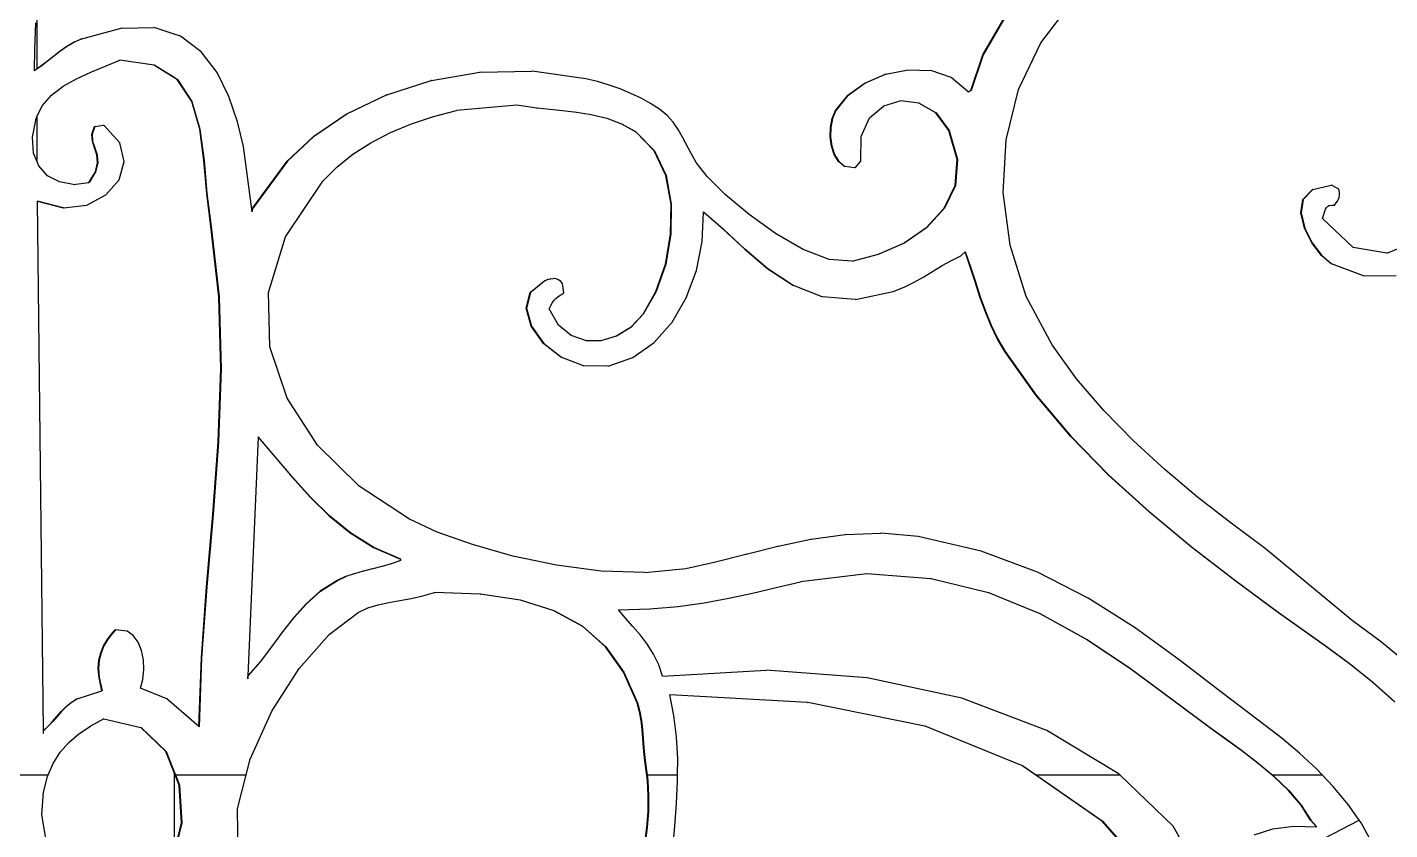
# Model space of a CAD drawing. Header units: inches. Extents: x 1397 to 20304, y -27267 to -746.
# Drawn here: x 3000.76 to 3022.9, y -9099.21 to -9086.18 of the extents above; entities that cross this region are included whole.
import ezdxf

# ---------------------------------------------------------------- set-up
doc = ezdxf.new("R2010")
doc.units = ezdxf.units.IN
doc.header["$LTSCALE"] = 17
doc.header["$MEASUREMENT"] = 0
doc.layers.add('OUTLINE', color=1, linetype='Continuous', lineweight=25)

# ---------------------------------------------------------------- blocks, each defined once
blk = doc.blocks.new('kk')
for p, q in [((-1748.633, -2494.784), (-1748.633, -2491.976)), ((-1732.329, -2494.364), (-1731.811, -2493.695)), ((-1748.67, -2494.47), (-1748.658, -2494.043)), ((-1733.27, -2494.559), (-1732.923, -2493.966)), ((-1732.919, -2493.966), (-1733.265, -2494.559)), ((-1748.04, -2494.358), (-1747.916, -2494.3)), ((-1747.911, -2494.3), (-1748.035, -2494.358)), ((-1747.911, -2494.3), (-1747.916, -2494.3)), ((-1747.911, -2494.3), (-1747.271, -2494.127)), ((-1747.266, -2494.127), (-1747.271, -2494.127)), ((-1747.266, -2494.127), (-1746.74, -2494.118)), ((-1746.736, -2494.118), (-1746.74, -2494.118)), ((-1746.408, -2494.224), (-1746.736, -2494.118)), ((-1746.308, -2494.256), (-1746.408, -2494.224)), ((-1745.971, -2494.51), (-1746.308, -2494.256)), ((-1748.676, -2494.815), (-1748.67, -2494.47)), ((-1748.371, -2494.581), (-1748.265, -2494.502)), ((-1748.26, -2494.502), (-1748.366, -2494.581)), ((-1748.265, -2494.502), (-1748.155, -2494.426)), ((-1748.26, -2494.502), (-1748.265, -2494.502)), ((-1748.151, -2494.426), (-1748.26, -2494.502)), ((-1748.155, -2494.426), (-1748.04, -2494.358)), ((-1748.151, -2494.426), (-1748.155, -2494.426)), ((-1748.035, -2494.358), (-1748.151, -2494.426)), ((-1748.035, -2494.358), (-1748.04, -2494.358)), ((-1745.712, -2494.847), (-1745.971, -2494.51)), ((-1732.689, -2495.122), (-1732.329, -2494.364)), ((-1748.633, -2494.784), (-1748.576, -2494.743)), ((-1748.572, -2494.743), (-1748.633, -2494.788)), ((-1748.576, -2494.743), (-1748.474, -2494.663)), ((-1748.572, -2494.743), (-1748.576, -2494.743)), ((-1748.469, -2494.663), (-1748.572, -2494.743)), ((-1748.474, -2494.663), (-1748.371, -2494.581)), ((-1748.469, -2494.663), (-1748.474, -2494.663)), ((-1748.366, -2494.581), (-1748.469, -2494.663)), ((-1748.366, -2494.581), (-1748.371, -2494.581)), ((-1747.761, -2494.841), (-1747.29, -2494.646)), ((-1746.733, -2494.727), (-1747.29, -2494.646)), ((-1746.733, -2494.727), (-1746.729, -2494.727)), ((-1746.408, -2494.93), (-1746.733, -2494.727)), ((-1746.729, -2494.727), (-1746.352, -2494.963)), ((-1733.464, -2495.143), (-1733.27, -2494.559)), ((-1733.265, -2494.559), (-1733.459, -2495.143)), ((-1733.265, -2494.559), (-1733.27, -2494.559)), ((-1748.676, -2494.815), (-1748.633, -2494.784)), ((-1748.633, -2494.788), (-1748.676, -2494.819)), ((-1748.676, -2494.819), (-1748.676, -2494.815)), ((-1748.633, -2494.788), (-1748.633, -2494.784)), ((-1748.212, -2495.072), (-1747.995, -2494.949)), ((-1747.995, -2494.949), (-1747.761, -2494.841)), ((-1746.357, -2494.963), (-1746.408, -2494.93)), ((-1746.352, -2494.963), (-1746.357, -2494.963)), ((-1746.124, -2495.321), (-1746.357, -2494.963)), ((-1746.352, -2494.963), (-1746.119, -2495.321)), ((-1745.52, -2495.238), (-1745.712, -2494.847)), ((-1742.229, -2494.976), (-1741.441, -2494.841)), ((-1741.437, -2494.841), (-1741.441, -2494.841)), ((-1741.437, -2494.841), (-1740.599, -2494.825)), ((-1740.594, -2494.825), (-1740.599, -2494.825)), ((-1739.718, -2494.949), (-1740.594, -2494.825)), ((-1739.528, -2494.996), (-1739.718, -2494.949)), ((-1735.185, -2495.021), (-1734.849, -2494.876)), ((-1734.844, -2494.876), (-1735.181, -2495.021)), ((-1734.844, -2494.876), (-1734.849, -2494.876)), ((-1734.844, -2494.876), (-1734.485, -2494.803)), ((-1734.485, -2494.803), (-1734.117, -2494.817)), ((-1733.783, -2494.932), (-1734.117, -2494.817)), ((-1733.509, -2495.163), (-1733.783, -2494.932)), ((-1748.402, -2495.217), (-1748.212, -2495.072)), ((-1742.955, -2495.21), (-1742.234, -2494.976)), ((-1742.229, -2494.976), (-1742.234, -2494.976)), ((-1739.341, -2495.052), (-1739.528, -2494.996)), ((-1739.16, -2495.116), (-1739.341, -2495.052)), ((-1738.987, -2495.188), (-1739.16, -2495.116)), ((-1738.822, -2495.267), (-1738.987, -2495.188)), ((-1735.465, -2495.224), (-1735.185, -2495.021)), ((-1735.181, -2495.021), (-1735.461, -2495.224)), ((-1735.181, -2495.021), (-1735.185, -2495.021)), ((-1733.509, -2495.163), (-1733.464, -2495.143)), ((-1733.507, -2495.165), (-1733.509, -2495.163)), ((-1733.459, -2495.143), (-1733.507, -2495.165)), ((-1733.459, -2495.143), (-1733.464, -2495.143)), ((-1732.892, -2495.942), (-1732.689, -2495.122)), ((-1748.633, -2495.559), (-1748.552, -2495.39)), ((-1748.552, -2495.39), (-1748.402, -2495.217)), ((-1746.119, -2495.321), (-1746.124, -2495.321)), ((-1745.994, -2495.77), (-1746.124, -2495.321)), ((-1746.119, -2495.321), (-1745.99, -2495.77)), ((-1745.381, -2495.65), (-1745.52, -2495.238)), ((-1743.602, -2495.521), (-1742.96, -2495.21)), ((-1742.955, -2495.21), (-1743.598, -2495.521)), ((-1742.955, -2495.21), (-1742.96, -2495.21)), ((-1740.841, -2495.381), (-1741.82, -2495.467)), ((-1740.514, -2495.426), (-1740.841, -2495.381)), ((-1738.667, -2495.353), (-1738.822, -2495.267)), ((-1738.524, -2495.446), (-1738.667, -2495.353)), ((-1735.662, -2495.467), (-1735.465, -2495.224)), ((-1735.461, -2495.224), (-1735.657, -2495.467)), ((-1735.461, -2495.224), (-1735.465, -2495.224)), ((-1735.114, -2495.586), (-1734.886, -2495.393)), ((-1734.603, -2495.311), (-1734.886, -2495.393)), ((-1734.309, -2495.347), (-1734.603, -2495.311)), ((-1734.035, -2495.506), (-1734.309, -2495.347)), ((-1734.305, -2495.347), (-1734.309, -2495.347)), ((-1734.305, -2495.347), (-1734.03, -2495.506)), ((-1748.711, -2495.898), (-1748.652, -2495.597)), ((-1748.652, -2495.597), (-1748.633, -2495.559)), ((-1748.633, -2496.301), (-1748.633, -2495.559)), ((-1744.145, -2495.888), (-1743.602, -2495.521)), ((-1743.598, -2495.521), (-1744.141, -2495.888)), ((-1743.598, -2495.521), (-1743.602, -2495.521)), ((-1742.553, -2495.68), (-1742.194, -2495.561)), ((-1742.194, -2495.561), (-1741.82, -2495.467)), ((-1740.514, -2495.426), (-1740.51, -2495.426)), ((-1740.203, -2495.461), (-1740.51, -2495.426)), ((-1740.198, -2495.461), (-1740.203, -2495.461)), ((-1739.91, -2495.494), (-1740.198, -2495.461)), ((-1739.906, -2495.494), (-1739.91, -2495.494)), ((-1739.636, -2495.537), (-1739.906, -2495.494)), ((-1739.631, -2495.537), (-1739.636, -2495.537)), ((-1739.378, -2495.598), (-1739.631, -2495.537)), ((-1739.374, -2495.598), (-1739.378, -2495.598)), ((-1739.137, -2495.687), (-1739.374, -2495.598)), ((-1738.399, -2495.548), (-1738.524, -2495.446)), ((-1738.3, -2495.657), (-1738.399, -2495.548)), ((-1735.745, -2495.743), (-1735.716, -2495.598)), ((-1735.711, -2495.598), (-1735.74, -2495.743)), ((-1735.716, -2495.598), (-1735.662, -2495.467)), ((-1735.711, -2495.598), (-1735.716, -2495.598)), ((-1735.657, -2495.467), (-1735.711, -2495.598)), ((-1735.657, -2495.467), (-1735.662, -2495.467)), ((-1735.249, -2495.887), (-1735.114, -2495.586)), ((-1733.822, -2495.792), (-1734.035, -2495.506)), ((-1734.03, -2495.506), (-1734.035, -2495.506)), ((-1734.03, -2495.506), (-1733.818, -2495.792)), ((-1747.745, -2495.849), (-1747.701, -2495.727)), ((-1747.74, -2495.849), (-1747.745, -2495.849)), ((-1747.737, -2495.961), (-1747.745, -2495.849)), ((-1747.696, -2495.727), (-1747.74, -2495.849)), ((-1747.74, -2495.849), (-1747.733, -2495.961)), ((-1747.696, -2495.727), (-1747.701, -2495.727)), ((-1747.696, -2495.727), (-1747.558, -2495.705)), ((-1747.553, -2495.705), (-1747.558, -2495.705)), ((-1747.292, -2495.989), (-1747.553, -2495.705)), ((-1745.927, -2496.279), (-1745.994, -2495.77)), ((-1745.99, -2495.77), (-1745.994, -2495.77)), ((-1745.99, -2495.77), (-1745.922, -2496.279)), ((-1745.284, -2496.051), (-1745.381, -2495.65)), ((-1743.213, -2495.989), (-1742.894, -2495.823)), ((-1742.894, -2495.823), (-1742.553, -2495.68)), ((-1738.91, -2495.813), (-1739.137, -2495.687)), ((-1739.132, -2495.687), (-1739.137, -2495.687)), ((-1739.132, -2495.687), (-1738.906, -2495.813)), ((-1738.609, -2496.118), (-1738.91, -2495.813)), ((-1738.906, -2495.813), (-1738.91, -2495.813)), ((-1738.906, -2495.813), (-1738.604, -2496.118)), ((-1738.218, -2495.773), (-1738.3, -2495.657)), ((-1738.147, -2495.897), (-1738.218, -2495.773)), ((-1735.75, -2495.895), (-1735.745, -2495.743)), ((-1735.74, -2495.743), (-1735.745, -2495.743)), ((-1735.74, -2495.743), (-1735.745, -2495.895)), ((-1733.685, -2496.26), (-1733.822, -2495.792)), ((-1733.818, -2495.792), (-1733.822, -2495.792)), ((-1733.818, -2495.792), (-1733.68, -2496.26)), ((-1748.692, -2496.156), (-1748.711, -2495.898)), ((-1747.733, -2495.961), (-1747.737, -2495.961)), ((-1747.703, -2496.071), (-1747.737, -2495.961)), ((-1747.733, -2495.961), (-1747.698, -2496.071)), ((-1747.698, -2496.071), (-1747.703, -2496.071)), ((-1747.667, -2496.186), (-1747.703, -2496.071)), ((-1747.698, -2496.071), (-1747.662, -2496.186)), ((-1747.219, -2496.296), (-1747.292, -2495.989)), ((-1745.145, -2497.067), (-1745.284, -2496.051)), ((-1744.572, -2496.289), (-1744.145, -2495.888)), ((-1744.141, -2495.888), (-1744.567, -2496.289)), ((-1744.141, -2495.888), (-1744.145, -2495.888)), ((-1743.505, -2496.177), (-1743.213, -2495.989)), ((-1738.008, -2496.166), (-1738.147, -2495.897)), ((-1735.729, -2496.044), (-1735.75, -2495.895)), ((-1735.745, -2495.895), (-1735.75, -2495.895)), ((-1735.745, -2495.895), (-1735.725, -2496.044)), ((-1735.684, -2496.18), (-1735.729, -2496.044)), ((-1735.725, -2496.044), (-1735.729, -2496.044)), ((-1735.725, -2496.044), (-1735.679, -2496.18)), ((-1735.251, -2496.289), (-1735.249, -2495.887)), ((-1732.938, -2496.795), (-1732.892, -2495.942)), ((-1748.633, -2496.301), (-1748.692, -2496.156)), ((-1747.662, -2496.186), (-1747.667, -2496.186)), ((-1747.654, -2496.314), (-1747.667, -2496.186)), ((-1747.662, -2496.186), (-1747.649, -2496.314)), ((-1747.303, -2496.591), (-1747.219, -2496.296)), ((-1745.922, -2496.279), (-1745.927, -2496.279)), ((-1745.88, -2496.816), (-1745.927, -2496.279)), ((-1745.922, -2496.279), (-1745.875, -2496.816)), ((-1745.145, -2497.067), (-1744.572, -2496.289)), ((-1744.567, -2496.289), (-1745.14, -2497.067)), ((-1744.567, -2496.289), (-1744.572, -2496.289)), ((-1743.766, -2496.385), (-1743.505, -2496.177)), ((-1738.421, -2496.52), (-1738.609, -2496.118)), ((-1738.604, -2496.118), (-1738.609, -2496.118)), ((-1738.604, -2496.118), (-1738.417, -2496.52)), ((-1737.926, -2496.311), (-1738.008, -2496.166)), ((-1735.614, -2496.294), (-1735.684, -2496.18)), ((-1735.679, -2496.18), (-1735.684, -2496.18)), ((-1735.679, -2496.18), (-1735.609, -2496.294)), ((-1735.518, -2496.376), (-1735.614, -2496.294)), ((-1735.609, -2496.294), (-1735.614, -2496.294)), ((-1735.609, -2496.294), (-1735.514, -2496.376)), ((-1735.346, -2496.397), (-1735.251, -2496.289)), ((-1733.72, -2496.682), (-1733.685, -2496.26)), ((-1733.68, -2496.26), (-1733.716, -2496.682)), ((-1733.68, -2496.26), (-1733.685, -2496.26)), ((-1748.607, -2496.367), (-1748.633, -2496.301)), ((-1748.464, -2496.525), (-1748.607, -2496.367)), ((-1747.797, -2496.635), (-1747.689, -2496.461)), ((-1747.684, -2496.461), (-1747.792, -2496.635)), ((-1747.689, -2496.461), (-1747.654, -2496.314)), ((-1747.684, -2496.461), (-1747.689, -2496.461)), ((-1747.649, -2496.314), (-1747.684, -2496.461)), ((-1747.649, -2496.314), (-1747.654, -2496.314)), ((-1743.994, -2496.613), (-1743.766, -2496.385)), ((-1737.747, -2496.538), (-1737.926, -2496.311)), ((-1735.514, -2496.376), (-1735.518, -2496.376)), ((-1735.351, -2496.397), (-1735.514, -2496.376)), ((-1735.346, -2496.397), (-1735.351, -2496.397)), ((-1748.274, -2496.626), (-1748.464, -2496.525)), ((-1748.047, -2496.665), (-1748.274, -2496.626)), ((-1748.047, -2496.665), (-1747.797, -2496.635)), ((-1747.792, -2496.635), (-1747.797, -2496.635)), ((-1747.516, -2496.838), (-1747.303, -2496.591)), ((-1744.601, -2497.516), (-1743.994, -2496.613)), ((-1738.336, -2496.985), (-1738.421, -2496.52)), ((-1738.417, -2496.52), (-1738.421, -2496.52)), ((-1738.417, -2496.52), (-1738.332, -2496.985)), ((-1737.449, -2496.833), (-1737.747, -2496.538)), ((-1733.897, -2497.053), (-1733.72, -2496.682)), ((-1733.716, -2496.682), (-1733.893, -2497.053)), ((-1733.716, -2496.682), (-1733.72, -2496.682)), ((-1727.911, -2496.749), (-1727.611, -2496.678)), ((-1727.611, -2496.678), (-1727.61, -2496.679)), ((-1727.607, -2496.678), (-1727.61, -2496.679)), ((-1727.487, -2496.743), (-1727.607, -2496.678)), ((-1748.628, -2496.938), (-1748.213, -2497.047)), ((-1748.628, -2496.939), (-1748.628, -2496.938)), ((-1748.213, -2497.047), (-1748.628, -2496.939)), ((-1748.533, -2505.539), (-1748.628, -2496.939)), ((-1747.828, -2497.001), (-1747.516, -2496.838)), ((-1745.814, -2497.349), (-1745.88, -2496.816)), ((-1745.875, -2496.816), (-1745.88, -2496.816)), ((-1745.875, -2496.816), (-1745.809, -2497.349)), ((-1737.067, -2497.156), (-1737.449, -2496.833)), ((-1732.828, -2497.653), (-1732.938, -2496.795)), ((-1728.103, -2497.13), (-1728.069, -2496.911)), ((-1728.065, -2496.911), (-1728.098, -2497.13)), ((-1728.069, -2496.911), (-1727.915, -2496.749)), ((-1728.065, -2496.911), (-1728.069, -2496.911)), ((-1727.911, -2496.749), (-1728.065, -2496.911)), ((-1727.911, -2496.749), (-1727.915, -2496.749)), ((-1727.531, -2496.967), (-1727.508, -2496.936)), ((-1727.508, -2496.936), (-1727.491, -2496.907)), ((-1727.491, -2496.907), (-1727.48, -2496.876)), ((-1727.478, -2496.797), (-1727.487, -2496.743)), ((-1727.48, -2496.876), (-1727.475, -2496.841)), ((-1727.475, -2496.841), (-1727.478, -2496.797)), ((-1748.633, -2496.977), (-1748.633, -2496.975)), ((-1748.21, -2497.046), (-1748.213, -2497.047)), ((-1748.208, -2497.047), (-1748.21, -2497.046)), ((-1748.208, -2497.047), (-1747.828, -2497.001)), ((-1745.145, -2497.077), (-1745.145, -2497.067)), ((-1745.14, -2497.067), (-1745.145, -2497.067)), ((-1745.14, -2497.111), (-1745.145, -2497.077)), ((-1745.14, -2497.067), (-1745.14, -2497.111)), ((-1738.342, -2497.477), (-1738.336, -2496.985)), ((-1738.332, -2496.985), (-1738.337, -2497.477)), ((-1738.332, -2496.985), (-1738.336, -2496.985)), ((-1737.829, -2497.592), (-1737.807, -2497.115)), ((-1737.807, -2497.111), (-1737.479, -2497.396)), ((-1737.807, -2497.115), (-1737.807, -2497.111)), ((-1737.484, -2497.396), (-1737.807, -2497.115)), ((-1736.636, -2497.466), (-1737.067, -2497.156)), ((-1734.185, -2497.367), (-1733.897, -2497.053)), ((-1733.893, -2497.053), (-1734.18, -2497.367)), ((-1733.893, -2497.053), (-1733.897, -2497.053)), ((-1728.098, -2497.13), (-1728.103, -2497.13)), ((-1728.044, -2497.376), (-1728.103, -2497.13)), ((-1728.098, -2497.13), (-1728.04, -2497.376)), ((-1727.75, -2497.219), (-1727.702, -2497.067)), ((-1727.702, -2497.067), (-1727.685, -2497.043)), ((-1727.685, -2497.043), (-1727.672, -2497.027)), ((-1727.672, -2497.027), (-1727.662, -2497.017)), ((-1727.662, -2497.017), (-1727.649, -2497.011)), ((-1727.649, -2497.011), (-1727.63, -2497.009)), ((-1727.63, -2497.009), (-1727.602, -2497.006)), ((-1727.602, -2497.006), (-1727.559, -2497.003)), ((-1727.559, -2497.003), (-1727.531, -2496.967)), ((-1745.681, -2498.494), (-1745.814, -2497.349)), ((-1745.809, -2497.349), (-1745.814, -2497.349)), ((-1745.809, -2497.349), (-1745.676, -2498.494)), ((-1737.139, -2497.719), (-1737.484, -2497.396)), ((-1737.479, -2497.396), (-1737.484, -2497.396)), ((-1737.479, -2497.396), (-1737.135, -2497.719)), ((-1734.551, -2497.618), (-1734.185, -2497.367)), ((-1734.18, -2497.367), (-1734.547, -2497.618)), ((-1734.18, -2497.367), (-1734.185, -2497.367)), ((-1727.924, -2497.617), (-1728.044, -2497.376)), ((-1728.04, -2497.376), (-1728.044, -2497.376)), ((-1728.04, -2497.376), (-1727.919, -2497.617)), ((-1727.253, -2497.691), (-1727.75, -2497.219)), ((-1744.874, -2498.422), (-1744.601, -2497.516)), ((-1738.427, -2497.962), (-1738.342, -2497.477)), ((-1738.337, -2497.477), (-1738.423, -2497.962)), ((-1738.337, -2497.477), (-1738.342, -2497.477)), ((-1737.924, -2498.064), (-1737.829, -2497.592)), ((-1736.19, -2497.722), (-1736.636, -2497.466)), ((-1734.967, -2497.801), (-1734.551, -2497.618)), ((-1734.547, -2497.618), (-1734.962, -2497.801)), ((-1734.547, -2497.618), (-1734.551, -2497.618)), ((-1727.77, -2497.82), (-1727.924, -2497.617)), ((-1727.919, -2497.617), (-1727.924, -2497.617)), ((-1727.919, -2497.617), (-1727.765, -2497.82)), ((-1726.707, -2497.781), (-1726.167, -2497.565)), ((-1736.765, -2498.038), (-1737.139, -2497.719)), ((-1737.135, -2497.719), (-1737.139, -2497.719)), ((-1737.135, -2497.719), (-1736.761, -2498.038)), ((-1735.765, -2497.884), (-1736.19, -2497.722)), ((-1735.394, -2497.911), (-1734.967, -2497.801)), ((-1734.962, -2497.801), (-1734.967, -2497.801)), ((-1733.781, -2497.9), (-1733.627, -2497.824)), ((-1733.627, -2497.824), (-1733.558, -2497.763)), ((-1733.558, -2497.763), (-1733.555, -2497.759)), ((-1733.476, -2498.007), (-1733.558, -2497.763)), ((-1733.555, -2497.759), (-1733.471, -2498.007)), ((-1732.564, -2498.489), (-1732.828, -2497.653)), ((-1727.611, -2497.954), (-1727.77, -2497.82)), ((-1727.765, -2497.82), (-1727.77, -2497.82)), ((-1727.765, -2497.82), (-1727.607, -2497.954)), ((-1726.707, -2497.781), (-1727.253, -2497.691)), ((-1738.581, -2498.407), (-1738.427, -2497.962)), ((-1738.423, -2497.962), (-1738.576, -2498.407)), ((-1738.423, -2497.962), (-1738.427, -2497.962)), ((-1738.089, -2498.508), (-1737.924, -2498.064)), ((-1736.349, -2498.31), (-1736.765, -2498.038)), ((-1736.761, -2498.038), (-1736.765, -2498.038)), ((-1736.761, -2498.038), (-1736.345, -2498.31)), ((-1735.394, -2497.911), (-1735.765, -2497.884)), ((-1734.231, -2498.167), (-1733.931, -2497.985)), ((-1733.931, -2497.985), (-1733.781, -2497.9)), ((-1733.396, -2498.251), (-1733.476, -2498.007)), ((-1733.471, -2498.007), (-1733.476, -2498.007)), ((-1733.471, -2498.007), (-1733.392, -2498.251)), ((-1727.607, -2497.954), (-1727.611, -2497.954)), ((-1727.085, -2498.149), (-1727.607, -2497.954)), ((-1740.626, -2498.42), (-1740.391, -2498.235)), ((-1740.387, -2498.235), (-1740.621, -2498.42)), ((-1740.391, -2498.235), (-1740.345, -2498.212)), ((-1740.387, -2498.235), (-1740.391, -2498.235)), ((-1740.34, -2498.212), (-1740.387, -2498.235)), ((-1740.34, -2498.212), (-1740.345, -2498.212)), ((-1740.34, -2498.212), (-1740.298, -2498.198)), ((-1740.293, -2498.198), (-1740.298, -2498.198)), ((-1740.293, -2498.198), (-1740.252, -2498.193)), ((-1740.252, -2498.193), (-1740.25, -2498.194)), ((-1740.247, -2498.193), (-1740.25, -2498.194)), ((-1740.204, -2498.199), (-1740.247, -2498.193)), ((-1740.164, -2498.215), (-1740.204, -2498.199)), ((-1740.129, -2498.241), (-1740.164, -2498.215)), ((-1740.1, -2498.278), (-1740.129, -2498.241)), ((-1740.076, -2498.43), (-1740.1, -2498.278)), ((-1734.55, -2498.337), (-1734.387, -2498.255)), ((-1734.387, -2498.255), (-1734.231, -2498.167)), ((-1733.317, -2498.49), (-1733.396, -2498.251)), ((-1733.392, -2498.251), (-1733.396, -2498.251)), ((-1733.392, -2498.251), (-1733.313, -2498.49)), ((-1727.085, -2498.149), (-1726.555, -2498.148)), ((-1745.676, -2498.494), (-1745.681, -2498.494)), ((-1745.651, -2499.663), (-1745.681, -2498.494)), ((-1745.676, -2498.494), (-1745.647, -2499.663)), ((-1744.853, -2499.306), (-1744.874, -2498.422)), ((-1740.688, -2498.678), (-1740.626, -2498.42)), ((-1740.621, -2498.42), (-1740.684, -2498.678)), ((-1740.621, -2498.42), (-1740.626, -2498.42)), ((-1740.206, -2498.517), (-1740.17, -2498.489)), ((-1740.17, -2498.489), (-1740.127, -2498.46)), ((-1740.127, -2498.46), (-1740.076, -2498.43)), ((-1738.791, -2498.776), (-1738.581, -2498.407)), ((-1738.576, -2498.407), (-1738.786, -2498.776)), ((-1738.576, -2498.407), (-1738.581, -2498.407)), ((-1738.319, -2498.905), (-1738.089, -2498.508)), ((-1736.345, -2498.31), (-1736.349, -2498.31)), ((-1735.88, -2498.49), (-1736.345, -2498.31)), ((-1735.875, -2498.49), (-1735.88, -2498.49)), ((-1735.344, -2498.537), (-1735.875, -2498.49)), ((-1735.339, -2498.537), (-1734.725, -2498.408)), ((-1734.725, -2498.408), (-1734.55, -2498.337)), ((-1733.234, -2498.723), (-1733.317, -2498.49)), ((-1733.313, -2498.49), (-1733.317, -2498.49)), ((-1733.313, -2498.49), (-1733.229, -2498.723)), ((-1732.145, -2499.273), (-1732.564, -2498.489)), ((-1740.606, -2498.968), (-1740.688, -2498.678)), ((-1740.684, -2498.678), (-1740.688, -2498.678)), ((-1740.684, -2498.678), (-1740.602, -2498.968)), ((-1740.315, -2498.689), (-1740.29, -2498.633)), ((-1740.163, -2498.952), (-1740.315, -2498.689)), ((-1740.29, -2498.633), (-1740.264, -2498.587)), ((-1740.264, -2498.587), (-1740.237, -2498.549)), ((-1740.237, -2498.549), (-1740.206, -2498.517)), ((-1735.343, -2498.537), (-1735.344, -2498.537)), ((-1735.339, -2498.537), (-1735.343, -2498.537)), ((-1733.142, -2498.95), (-1733.234, -2498.723)), ((-1733.229, -2498.723), (-1733.234, -2498.723)), ((-1733.229, -2498.723), (-1733.137, -2498.95)), ((-1739.96, -2499.122), (-1740.163, -2498.952)), ((-1738.988, -2498.983), (-1738.791, -2498.776)), ((-1738.786, -2498.776), (-1738.984, -2498.983)), ((-1738.786, -2498.776), (-1738.791, -2498.776)), ((-1738.61, -2499.235), (-1738.319, -2498.905)), ((-1733.037, -2499.17), (-1733.142, -2498.95)), ((-1733.137, -2498.95), (-1733.142, -2498.95)), ((-1733.137, -2498.95), (-1733.032, -2499.17)), ((-1740.406, -2499.249), (-1740.606, -2498.968)), ((-1740.602, -2498.968), (-1740.606, -2498.968)), ((-1740.602, -2498.968), (-1740.402, -2499.249)), ((-1739.723, -2499.203), (-1739.96, -2499.122)), ((-1739.47, -2499.203), (-1739.222, -2499.127)), ((-1739.222, -2499.127), (-1738.988, -2498.983)), ((-1739.218, -2499.127), (-1739.222, -2499.127)), ((-1738.984, -2498.983), (-1739.218, -2499.127)), ((-1738.984, -2498.983), (-1738.988, -2498.983)), ((-1732.914, -2499.381), (-1733.037, -2499.17)), ((-1733.032, -2499.17), (-1733.037, -2499.17)), ((-1733.032, -2499.17), (-1732.91, -2499.381)), ((-1744.575, -2500.141), (-1744.853, -2499.306)), ((-1740.115, -2499.478), (-1740.406, -2499.249)), ((-1740.402, -2499.249), (-1740.406, -2499.249)), ((-1740.402, -2499.249), (-1740.11, -2499.478)), ((-1739.723, -2499.203), (-1739.47, -2499.203)), ((-1738.958, -2499.479), (-1738.61, -2499.235)), ((-1732.41, -2500.089), (-1732.914, -2499.381)), ((-1732.91, -2499.381), (-1732.914, -2499.381)), ((-1732.91, -2499.381), (-1732.406, -2500.089)), ((-1731.747, -2499.822), (-1732.145, -2499.273)), ((-1740.11, -2499.478), (-1740.115, -2499.478)), ((-1739.759, -2499.615), (-1740.11, -2499.478)), ((-1739.754, -2499.615), (-1739.759, -2499.615)), ((-1739.364, -2499.619), (-1739.754, -2499.615)), ((-1739.36, -2499.619), (-1739.364, -2499.619)), ((-1739.36, -2499.619), (-1738.958, -2499.479)), ((-1745.695, -2500.846), (-1745.651, -2499.663)), ((-1745.647, -2499.663), (-1745.69, -2500.846)), ((-1745.647, -2499.663), (-1745.651, -2499.663)), ((-1731.304, -2500.341), (-1731.747, -2499.822)), ((-1744.079, -2500.903), (-1744.575, -2500.141)), ((-1731.844, -2500.756), (-1732.41, -2500.089)), ((-1732.406, -2500.089), (-1732.41, -2500.089)), ((-1732.406, -2500.089), (-1731.84, -2500.756)), ((-1730.824, -2500.833), (-1731.304, -2500.341)), ((-1745.782, -2502.03), (-1745.695, -2500.846)), ((-1745.69, -2500.846), (-1745.777, -2502.03)), ((-1745.69, -2500.846), (-1745.695, -2500.846)), ((-1745.045, -2500.77), (-1745.21, -2504.649)), ((-1744.762, -2501.096), (-1745.045, -2500.765)), ((-1745.045, -2500.765), (-1745.045, -2500.77)), ((-1745.045, -2500.77), (-1744.766, -2501.096)), ((-1743.403, -2501.567), (-1744.079, -2500.903)), ((-1731.227, -2501.387), (-1731.844, -2500.756)), ((-1731.84, -2500.756), (-1731.844, -2500.756)), ((-1731.84, -2500.756), (-1731.222, -2501.387)), ((-1730.315, -2501.3), (-1730.824, -2500.833)), ((-1744.766, -2501.096), (-1744.486, -2501.427)), ((-1744.762, -2501.096), (-1744.766, -2501.096)), ((-1744.481, -2501.427), (-1744.762, -2501.096)), ((-1730.57, -2501.984), (-1731.227, -2501.387)), ((-1731.222, -2501.387), (-1731.227, -2501.387)), ((-1731.222, -2501.387), (-1730.565, -2501.984)), ((-1729.783, -2501.746), (-1730.315, -2501.3)), ((-1744.486, -2501.427), (-1744.197, -2501.748)), ((-1744.481, -2501.427), (-1744.486, -2501.427)), ((-1744.193, -2501.748), (-1744.481, -2501.427)), ((-1742.584, -2502.105), (-1743.403, -2501.567)), ((-1744.197, -2501.748), (-1743.889, -2502.051)), ((-1744.193, -2501.748), (-1744.197, -2501.748)), ((-1743.885, -2502.051), (-1744.193, -2501.748)), ((-1729.236, -2502.171), (-1729.783, -2501.746)), ((-1745.882, -2503.205), (-1745.782, -2502.03)), ((-1745.777, -2502.03), (-1745.878, -2503.205)), ((-1745.777, -2502.03), (-1745.782, -2502.03)), ((-1743.889, -2502.051), (-1743.55, -2502.326)), ((-1743.885, -2502.051), (-1743.889, -2502.051)), ((-1743.545, -2502.326), (-1743.885, -2502.051)), ((-1729.884, -2502.553), (-1730.57, -2501.984)), ((-1730.565, -2501.984), (-1730.57, -2501.984)), ((-1730.565, -2501.984), (-1729.879, -2502.553)), ((-1742.134, -2502.313), (-1742.584, -2502.105)), ((-1728.682, -2502.581), (-1729.236, -2502.171)), ((-1743.55, -2502.326), (-1743.168, -2502.563)), ((-1743.545, -2502.326), (-1743.55, -2502.326)), ((-1743.163, -2502.563), (-1743.545, -2502.326)), ((-1741.564, -2502.518), (-1742.134, -2502.313)), ((-1736.596, -2502.542), (-1736.065, -2502.428)), ((-1736.06, -2502.428), (-1736.065, -2502.428)), ((-1736.06, -2502.428), (-1735.508, -2502.351)), ((-1735.503, -2502.351), (-1735.508, -2502.351)), ((-1735.503, -2502.351), (-1734.928, -2502.33)), ((-1734.928, -2502.33), (-1734.926, -2502.33)), ((-1734.923, -2502.33), (-1734.926, -2502.33)), ((-1734.319, -2502.386), (-1734.923, -2502.33)), ((-1733.296, -2502.624), (-1734.319, -2502.386)), ((-1743.168, -2502.563), (-1742.732, -2502.754)), ((-1743.163, -2502.563), (-1743.168, -2502.563)), ((-1742.728, -2502.754), (-1743.163, -2502.563)), ((-1740.908, -2502.703), (-1741.564, -2502.518)), ((-1740.199, -2502.852), (-1740.908, -2502.703)), ((-1737.612, -2502.8), (-1737.118, -2502.673)), ((-1737.113, -2502.673), (-1737.118, -2502.673)), ((-1737.113, -2502.673), (-1736.601, -2502.542)), ((-1736.596, -2502.542), (-1736.601, -2502.542)), ((-1732.382, -2502.965), (-1733.296, -2502.624)), ((-1729.181, -2503.096), (-1729.884, -2502.553)), ((-1729.879, -2502.553), (-1729.884, -2502.553)), ((-1729.879, -2502.553), (-1729.176, -2503.096)), ((-1727.272, -2503.748), (-1728.682, -2502.581)), ((-1743.187, -2502.913), (-1743.332, -2502.95)), ((-1743.182, -2502.913), (-1743.187, -2502.913)), ((-1743.035, -2502.875), (-1743.182, -2502.913)), ((-1743.03, -2502.875), (-1743.035, -2502.875)), ((-1742.883, -2502.831), (-1743.03, -2502.875)), ((-1742.878, -2502.831), (-1742.883, -2502.831)), ((-1742.732, -2502.775), (-1742.878, -2502.831)), ((-1742.732, -2502.754), (-1742.732, -2502.775)), ((-1742.728, -2502.754), (-1742.732, -2502.754)), ((-1742.728, -2502.775), (-1742.732, -2502.775)), ((-1742.728, -2502.775), (-1742.728, -2502.754)), ((-1739.472, -2502.947), (-1740.199, -2502.852)), ((-1738.759, -2502.97), (-1738.098, -2502.905)), ((-1738.094, -2502.905), (-1738.098, -2502.905)), ((-1738.094, -2502.905), (-1737.616, -2502.8)), ((-1737.612, -2502.8), (-1737.616, -2502.8)), ((-1743.76, -2503.1), (-1744.034, -2503.276)), ((-1744.03, -2503.276), (-1743.755, -2503.1)), ((-1743.625, -2503.038), (-1743.76, -2503.1)), ((-1743.755, -2503.1), (-1743.76, -2503.1)), ((-1743.755, -2503.1), (-1743.62, -2503.038)), ((-1743.62, -2503.038), (-1743.625, -2503.038)), ((-1743.483, -2502.99), (-1743.62, -2503.038)), ((-1743.478, -2502.99), (-1743.483, -2502.99)), ((-1743.337, -2502.95), (-1743.478, -2502.99)), ((-1743.332, -2502.95), (-1743.337, -2502.95)), ((-1738.759, -2502.97), (-1739.472, -2502.947)), ((-1736.629, -2503.213), (-1736.23, -2503.121)), ((-1735.155, -2502.992), (-1736.23, -2503.121)), ((-1734.114, -2503.072), (-1735.155, -2502.992)), ((-1734.114, -2503.072), (-1734.109, -2503.072)), ((-1733.179, -2503.299), (-1734.109, -2503.072)), ((-1731.557, -2503.389), (-1732.382, -2502.965)), ((-1728.471, -2503.619), (-1729.181, -2503.096)), ((-1729.176, -2503.096), (-1729.181, -2503.096)), ((-1729.176, -2503.096), (-1728.467, -2503.619)), ((-1745.967, -2504.358), (-1745.882, -2503.205)), ((-1745.878, -2503.205), (-1745.962, -2504.358)), ((-1745.878, -2503.205), (-1745.882, -2503.205)), ((-1744.034, -2503.276), (-1744.265, -2503.478)), ((-1744.261, -2503.478), (-1744.03, -2503.276)), ((-1744.03, -2503.276), (-1744.034, -2503.276)), ((-1742.556, -2503.394), (-1742.369, -2503.352)), ((-1742.369, -2503.352), (-1742.178, -2503.294)), ((-1741.436, -2503.321), (-1742.178, -2503.294)), ((-1741.436, -2503.321), (-1741.431, -2503.321)), ((-1740.789, -2503.419), (-1741.431, -2503.321)), ((-1737.399, -2503.388), (-1737.014, -2503.304)), ((-1737.014, -2503.304), (-1736.629, -2503.213)), ((-1733.174, -2503.299), (-1733.179, -2503.299)), ((-1732.338, -2503.641), (-1733.174, -2503.299)), ((-1744.265, -2503.478), (-1744.466, -2503.7)), ((-1744.461, -2503.7), (-1744.261, -2503.478)), ((-1744.261, -2503.478), (-1744.265, -2503.478)), ((-1743.421, -2503.619), (-1743.262, -2503.547)), ((-1743.262, -2503.547), (-1743.095, -2503.496)), ((-1743.095, -2503.496), (-1742.921, -2503.458)), ((-1742.921, -2503.458), (-1742.741, -2503.427)), ((-1742.741, -2503.427), (-1742.556, -2503.394)), ((-1740.784, -2503.419), (-1740.789, -2503.419)), ((-1740.237, -2503.593), (-1740.784, -2503.419)), ((-1739.776, -2503.845), (-1740.237, -2503.593)), ((-1740.233, -2503.593), (-1740.237, -2503.593)), ((-1740.233, -2503.593), (-1739.772, -2503.845)), ((-1739.192, -2503.575), (-1738.679, -2503.56)), ((-1739.075, -2503.713), (-1739.192, -2503.575)), ((-1738.679, -2503.56), (-1738.218, -2503.521)), ((-1738.218, -2503.521), (-1737.796, -2503.462)), ((-1737.796, -2503.462), (-1737.399, -2503.388)), ((-1730.796, -2503.872), (-1731.557, -2503.389)), ((-1744.466, -2503.7), (-1744.648, -2503.936)), ((-1744.643, -2503.936), (-1744.461, -2503.7)), ((-1744.461, -2503.7), (-1744.466, -2503.7)), ((-1743.888, -2503.976), (-1743.421, -2503.619)), ((-1738.954, -2503.85), (-1739.075, -2503.713)), ((-1731.573, -2504.065), (-1732.338, -2503.641)), ((-1732.333, -2503.641), (-1732.338, -2503.641)), ((-1732.333, -2503.641), (-1731.569, -2504.065)), ((-1727.709, -2504.163), (-1728.471, -2503.619)), ((-1728.467, -2503.619), (-1728.471, -2503.619)), ((-1728.467, -2503.619), (-1727.704, -2504.163)), ((-1726.795, -2504.105), (-1727.272, -2503.748)), ((-1747.497, -2504.067), (-1747.432, -2503.979)), ((-1747.428, -2503.979), (-1747.492, -2504.067)), ((-1747.432, -2503.979), (-1747.367, -2503.9)), ((-1747.428, -2503.979), (-1747.432, -2503.979)), ((-1747.362, -2503.9), (-1747.428, -2503.979)), ((-1747.362, -2503.9), (-1747.367, -2503.9)), ((-1747.171, -2503.921), (-1747.362, -2503.9)), ((-1747.073, -2503.992), (-1747.171, -2503.921)), ((-1746.995, -2504.101), (-1747.073, -2503.992)), ((-1744.648, -2503.936), (-1744.826, -2504.178)), ((-1744.821, -2504.178), (-1744.643, -2503.936)), ((-1744.643, -2503.936), (-1744.648, -2503.936)), ((-1744.375, -2504.53), (-1743.888, -2503.976)), ((-1739.401, -2504.176), (-1739.776, -2503.845)), ((-1739.772, -2503.845), (-1739.776, -2503.845)), ((-1739.772, -2503.845), (-1739.396, -2504.176)), ((-1738.834, -2503.991), (-1738.954, -2503.85)), ((-1738.72, -2504.139), (-1738.834, -2503.991)), ((-1730.079, -2504.392), (-1730.796, -2503.872)), ((-1747.601, -2504.273), (-1747.555, -2504.164)), ((-1747.55, -2504.164), (-1747.597, -2504.273)), ((-1747.555, -2504.164), (-1747.497, -2504.067)), ((-1747.55, -2504.164), (-1747.555, -2504.164)), ((-1747.492, -2504.067), (-1747.55, -2504.164)), ((-1747.492, -2504.067), (-1747.497, -2504.067)), ((-1746.94, -2504.236), (-1746.995, -2504.101)), ((-1746.908, -2504.389), (-1746.94, -2504.236)), ((-1744.826, -2504.178), (-1745.011, -2504.42)), ((-1745.006, -2504.42), (-1744.821, -2504.178)), ((-1744.821, -2504.178), (-1744.826, -2504.178)), ((-1739.106, -2504.59), (-1739.401, -2504.176)), ((-1739.396, -2504.176), (-1739.401, -2504.176)), ((-1739.396, -2504.176), (-1739.101, -2504.59)), ((-1738.619, -2504.297), (-1738.72, -2504.139)), ((-1730.869, -2504.538), (-1731.573, -2504.065)), ((-1731.569, -2504.065), (-1731.573, -2504.065)), ((-1731.569, -2504.065), (-1730.864, -2504.538)), ((-1727.319, -2504.451), (-1727.709, -2504.163)), ((-1727.704, -2504.163), (-1727.709, -2504.163)), ((-1727.704, -2504.163), (-1727.314, -2504.451)), ((-1726.329, -2504.489), (-1726.795, -2504.105)), ((-1747.643, -2504.529), (-1747.633, -2504.395)), ((-1747.628, -2504.395), (-1747.639, -2504.529)), ((-1747.633, -2504.395), (-1747.601, -2504.273)), ((-1747.628, -2504.395), (-1747.633, -2504.395)), ((-1747.597, -2504.273), (-1747.628, -2504.395)), ((-1747.597, -2504.273), (-1747.601, -2504.273)), ((-1746.899, -2504.55), (-1746.908, -2504.389)), ((-1746.005, -2505.474), (-1745.967, -2504.358)), ((-1745.962, -2504.358), (-1746, -2505.478)), ((-1745.962, -2504.358), (-1745.967, -2504.358)), ((-1745.011, -2504.42), (-1745.21, -2504.649)), ((-1745.21, -2504.654), (-1745.006, -2504.42)), ((-1745.006, -2504.42), (-1745.011, -2504.42)), ((-1738.536, -2504.468), (-1738.619, -2504.297)), ((-1738.476, -2504.656), (-1738.536, -2504.468)), ((-1729.381, -2504.928), (-1730.079, -2504.392)), ((-1726.94, -2504.753), (-1727.319, -2504.451)), ((-1727.314, -2504.451), (-1727.319, -2504.451)), ((-1727.314, -2504.451), (-1726.935, -2504.753)), ((-1747.629, -2504.678), (-1747.643, -2504.529)), ((-1747.639, -2504.529), (-1747.643, -2504.529)), ((-1747.639, -2504.529), (-1747.625, -2504.678)), ((-1747.625, -2504.678), (-1747.629, -2504.678)), ((-1747.582, -2504.894), (-1747.629, -2504.678)), ((-1747.625, -2504.678), (-1747.577, -2504.894)), ((-1746.956, -2504.851), (-1746.915, -2504.707)), ((-1746.915, -2504.707), (-1746.899, -2504.55)), ((-1745.21, -2504.654), (-1745.212, -2504.7)), ((-1745.212, -2504.656), (-1745.21, -2504.654)), ((-1745.212, -2504.7), (-1745.212, -2504.656)), ((-1745.21, -2504.649), (-1745.21, -2504.654)), ((-1744.823, -2505.223), (-1744.375, -2504.53)), ((-1738.886, -2505.089), (-1739.106, -2504.59)), ((-1739.101, -2504.59), (-1739.106, -2504.59)), ((-1739.101, -2504.59), (-1738.882, -2505.089)), ((-1738.476, -2504.656), (-1736.793, -2504.556)), ((-1736.793, -2504.556), (-1736.791, -2504.557)), ((-1736.789, -2504.556), (-1736.791, -2504.557)), ((-1735.148, -2504.68), (-1736.789, -2504.556)), ((-1733.611, -2505.012), (-1735.148, -2504.68)), ((-1730.207, -2505.027), (-1730.869, -2504.538)), ((-1730.864, -2504.538), (-1730.869, -2504.538)), ((-1730.864, -2504.538), (-1730.202, -2505.027)), ((-1747.983, -2505.024), (-1747.582, -2504.894)), ((-1747.577, -2504.894), (-1747.582, -2504.894)), ((-1746.526, -2505.024), (-1746.956, -2504.851)), ((-1728.682, -2505.456), (-1729.381, -2504.928)), ((-1726.583, -2505.07), (-1726.94, -2504.753)), ((-1726.935, -2504.753), (-1726.94, -2504.753)), ((-1726.935, -2504.753), (-1726.578, -2505.07)), ((-1748.166, -2505.155), (-1748.082, -2505.085)), ((-1748.078, -2505.085), (-1748.161, -2505.155)), ((-1748.082, -2505.085), (-1747.988, -2505.024)), ((-1748.078, -2505.085), (-1748.082, -2505.085)), ((-1747.983, -2505.024), (-1748.078, -2505.085)), ((-1747.983, -2505.024), (-1747.988, -2505.024)), ((-1746.408, -2505.126), (-1746.526, -2505.024)), ((-1746.005, -2505.474), (-1746.408, -2505.126)), ((-1738.846, -2505.232), (-1738.886, -2505.089)), ((-1738.882, -2505.089), (-1738.886, -2505.089)), ((-1738.882, -2505.089), (-1738.842, -2505.232)), ((-1736.117, -2505.085), (-1738.357, -2504.959)), ((-1738.288, -2505.292), (-1738.357, -2504.959)), ((-1736.117, -2505.085), (-1736.113, -2505.085)), ((-1734.212, -2505.469), (-1736.113, -2505.085)), ((-1732.233, -2505.535), (-1733.611, -2505.012)), ((-1729.57, -2505.5), (-1730.207, -2505.027)), ((-1730.202, -2505.027), (-1730.207, -2505.027)), ((-1730.202, -2505.027), (-1729.566, -2505.5)), ((-1748.385, -2505.39), (-1748.314, -2505.31)), ((-1748.309, -2505.31), (-1748.38, -2505.39)), ((-1748.314, -2505.31), (-1748.242, -2505.231)), ((-1748.309, -2505.31), (-1748.314, -2505.31)), ((-1748.237, -2505.231), (-1748.309, -2505.31)), ((-1748.242, -2505.231), (-1748.166, -2505.155)), ((-1748.237, -2505.231), (-1748.242, -2505.231)), ((-1748.161, -2505.155), (-1748.237, -2505.231)), ((-1748.161, -2505.155), (-1748.166, -2505.155)), ((-1747.553, -2505.348), (-1747.768, -2505.468)), ((-1747.553, -2505.348), (-1746.952, -2505.488)), ((-1745.176, -2506.001), (-1744.823, -2505.223)), ((-1738.821, -2505.375), (-1738.846, -2505.232)), ((-1738.842, -2505.232), (-1738.846, -2505.232)), ((-1738.842, -2505.232), (-1738.816, -2505.375)), ((-1738.247, -2505.639), (-1738.288, -2505.292)), ((-1748.533, -2505.539), (-1748.458, -2505.469)), ((-1748.453, -2505.469), (-1748.533, -2505.543)), ((-1748.533, -2505.543), (-1748.533, -2505.539)), ((-1748.533, -2505.586), (-1748.533, -2505.543)), ((-1748.458, -2505.469), (-1748.385, -2505.39)), ((-1748.453, -2505.469), (-1748.458, -2505.469)), ((-1748.38, -2505.39), (-1748.453, -2505.469)), ((-1748.38, -2505.39), (-1748.385, -2505.39)), ((-1748.121, -2505.732), (-1747.957, -2505.594)), ((-1747.957, -2505.594), (-1747.768, -2505.468)), ((-1746.544, -2505.877), (-1746.952, -2505.488)), ((-1746.952, -2505.488), (-1746.947, -2505.488)), ((-1746.947, -2505.488), (-1746.54, -2505.877)), ((-1746, -2505.478), (-1746.005, -2505.474)), ((-1738.805, -2505.52), (-1738.821, -2505.375)), ((-1738.816, -2505.375), (-1738.821, -2505.375)), ((-1738.816, -2505.375), (-1738.8, -2505.52)), ((-1738.794, -2505.667), (-1738.805, -2505.52)), ((-1738.8, -2505.52), (-1738.805, -2505.52)), ((-1738.8, -2505.52), (-1738.789, -2505.667)), ((-1734.208, -2505.469), (-1734.212, -2505.469)), ((-1732.624, -2506.112), (-1734.208, -2505.469)), ((-1731.07, -2506.234), (-1732.233, -2505.535)), ((-1729.329, -2505.672), (-1729.57, -2505.5)), ((-1729.566, -2505.5), (-1729.57, -2505.5)), ((-1729.566, -2505.5), (-1729.325, -2505.672)), ((-1728.407, -2505.667), (-1728.682, -2505.456)), ((-1748.26, -2505.89), (-1748.121, -2505.732)), ((-1738.783, -2505.82), (-1738.794, -2505.667)), ((-1738.789, -2505.667), (-1738.794, -2505.667)), ((-1738.789, -2505.667), (-1738.778, -2505.82)), ((-1738.228, -2505.996), (-1738.247, -2505.639)), ((-1729.068, -2505.863), (-1729.329, -2505.672)), ((-1729.325, -2505.672), (-1729.329, -2505.672)), ((-1729.325, -2505.672), (-1729.064, -2505.863)), ((-1728.125, -2505.906), (-1728.407, -2505.667)), ((-1748.374, -2506.072), (-1748.26, -2505.89)), ((-1746.54, -2505.877), (-1746.544, -2505.877)), ((-1746.408, -2506.219), (-1746.544, -2505.877)), ((-1746.54, -2505.877), (-1746.408, -2506.207)), ((-1745.24, -2506.258), (-1745.176, -2506.001)), ((-1738.768, -2505.98), (-1738.783, -2505.82)), ((-1738.778, -2505.82), (-1738.783, -2505.82)), ((-1738.778, -2505.82), (-1738.763, -2505.98)), ((-1738.743, -2506.148), (-1738.768, -2505.98)), ((-1738.763, -2505.98), (-1738.768, -2505.98)), ((-1738.763, -2505.98), (-1738.739, -2506.148)), ((-1738.229, -2506.258), (-1738.228, -2505.996)), ((-1728.801, -2506.068), (-1729.068, -2505.863)), ((-1729.064, -2505.863), (-1729.068, -2505.863)), ((-1729.064, -2505.863), (-1728.797, -2506.068)), ((-1727.845, -2506.167), (-1728.125, -2505.906)), ((-1749.248, -2506.258), (-1748.453, -2506.258)), ((-1748.465, -2506.286), (-1748.453, -2506.258)), ((-1748.453, -2506.258), (-1748.374, -2506.072)), ((-1746.408, -2506.207), (-1746.388, -2506.258)), ((-1746.408, -2506.207), (-1746.408, -2506.219)), ((-1746.326, -2506.424), (-1746.408, -2506.219)), ((-1746.408, -2506.219), (-1746.408, -2507.535)), ((-1746.388, -2506.258), (-1746.322, -2506.424)), ((-1746.388, -2506.258), (-1745.24, -2506.258)), ((-1745.377, -2506.808), (-1745.24, -2506.258)), ((-1738.717, -2506.354), (-1738.743, -2506.148)), ((-1738.739, -2506.148), (-1738.743, -2506.148)), ((-1738.739, -2506.148), (-1738.725, -2506.258)), ((-1738.725, -2506.258), (-1738.713, -2506.354)), ((-1738.725, -2506.258), (-1738.229, -2506.258)), ((-1738.229, -2506.36), (-1738.229, -2506.258)), ((-1731.33, -2507.01), (-1732.624, -2506.112)), ((-1732.619, -2506.112), (-1732.624, -2506.112)), ((-1732.619, -2506.112), (-1732.408, -2506.258)), ((-1732.408, -2506.258), (-1731.045, -2506.258)), ((-1732.408, -2506.258), (-1731.325, -2507.01)), ((-1731.045, -2506.258), (-1731.07, -2506.234)), ((-1730.178, -2507.092), (-1731.045, -2506.258)), ((-1728.542, -2506.286), (-1728.801, -2506.068)), ((-1728.797, -2506.068), (-1728.801, -2506.068)), ((-1728.797, -2506.068), (-1728.57, -2506.258)), ((-1728.57, -2506.258), (-1728.537, -2506.286)), ((-1728.57, -2506.258), (-1727.758, -2506.258)), ((-1727.758, -2506.258), (-1727.845, -2506.167)), ((-1727.578, -2506.446), (-1727.758, -2506.258)), ((-1748.533, -2506.537), (-1748.465, -2506.286)), ((-1746.322, -2506.424), (-1746.326, -2506.424)), ((-1746.291, -2507.038), (-1746.326, -2506.424)), ((-1746.322, -2506.424), (-1746.286, -2507.038)), ((-1738.706, -2506.594), (-1738.717, -2506.354)), ((-1738.713, -2506.354), (-1738.717, -2506.354)), ((-1738.713, -2506.354), (-1738.701, -2506.594)), ((-1738.245, -2506.725), (-1738.229, -2506.36)), ((-1728.304, -2506.514), (-1728.542, -2506.286)), ((-1728.537, -2506.286), (-1728.542, -2506.286)), ((-1728.537, -2506.286), (-1728.299, -2506.514)), ((-1727.335, -2506.737), (-1727.578, -2506.446)), ((-1748.558, -2506.907), (-1748.533, -2506.537)), ((-1738.709, -2506.853), (-1738.706, -2506.594)), ((-1738.701, -2506.594), (-1738.706, -2506.594)), ((-1738.701, -2506.594), (-1738.704, -2506.853)), ((-1728.1, -2506.75), (-1728.304, -2506.514)), ((-1728.299, -2506.514), (-1728.304, -2506.514)), ((-1728.299, -2506.514), (-1728.096, -2506.75)), ((-1748.495, -2507.292), (-1748.558, -2506.907)), ((-1745.368, -2507.589), (-1745.377, -2506.808)), ((-1738.728, -2507.114), (-1738.709, -2506.853)), ((-1738.704, -2506.853), (-1738.723, -2507.114)), ((-1738.704, -2506.853), (-1738.709, -2506.853)), ((-1738.273, -2507.089), (-1738.245, -2506.725)), ((-1727.946, -2506.992), (-1728.1, -2506.75)), ((-1728.096, -2506.75), (-1728.1, -2506.75)), ((-1728.096, -2506.75), (-1727.941, -2506.992)), ((-1727.154, -2506.995), (-1727.335, -2506.737)), ((-1746.286, -2507.038), (-1746.408, -2507.554)), ((-1746.408, -2507.535), (-1746.291, -2507.038)), ((-1746.286, -2507.038), (-1746.291, -2507.038)), ((-1738.763, -2507.361), (-1738.728, -2507.114)), ((-1738.723, -2507.114), (-1738.758, -2507.361)), ((-1738.723, -2507.114), (-1738.728, -2507.114)), ((-1738.309, -2507.446), (-1738.273, -2507.089)), ((-1731.325, -2507.01), (-1731.33, -2507.01)), ((-1730.309, -2508.164), (-1731.33, -2507.01)), ((-1731.325, -2507.01), (-1730.304, -2508.164)), ((-1729.614, -2508.093), (-1730.178, -2507.092)), ((-1728.864, -2507.233), (-1728.561, -2507.135)), ((-1728.557, -2507.135), (-1728.561, -2507.135)), ((-1728.557, -2507.135), (-1728.219, -2507.09)), ((-1728.28, -2507.578), (-1727.154, -2506.995)), ((-1728.219, -2507.09), (-1727.85, -2507.1)), ((-1727.85, -2507.1), (-1727.946, -2506.992)), ((-1727.941, -2506.992), (-1727.946, -2506.992)), ((-1727.941, -2506.992), (-1727.846, -2507.1)), ((-1727.846, -2507.1), (-1727.85, -2507.1)), ((-1727.126, -2507.036), (-1727.154, -2506.995)), ((-1726.962, -2507.337), (-1727.126, -2507.036))]:
    blk.add_line(p, q)

msp = doc.modelspace()

# ---------------------------------------------------------------- block references
at = {"layer": 'OUTLINE'}
msp.add_blockref('kk', (4749.555, -6592.063), dxfattribs=at)

doc.saveas('drawing.dxf')
